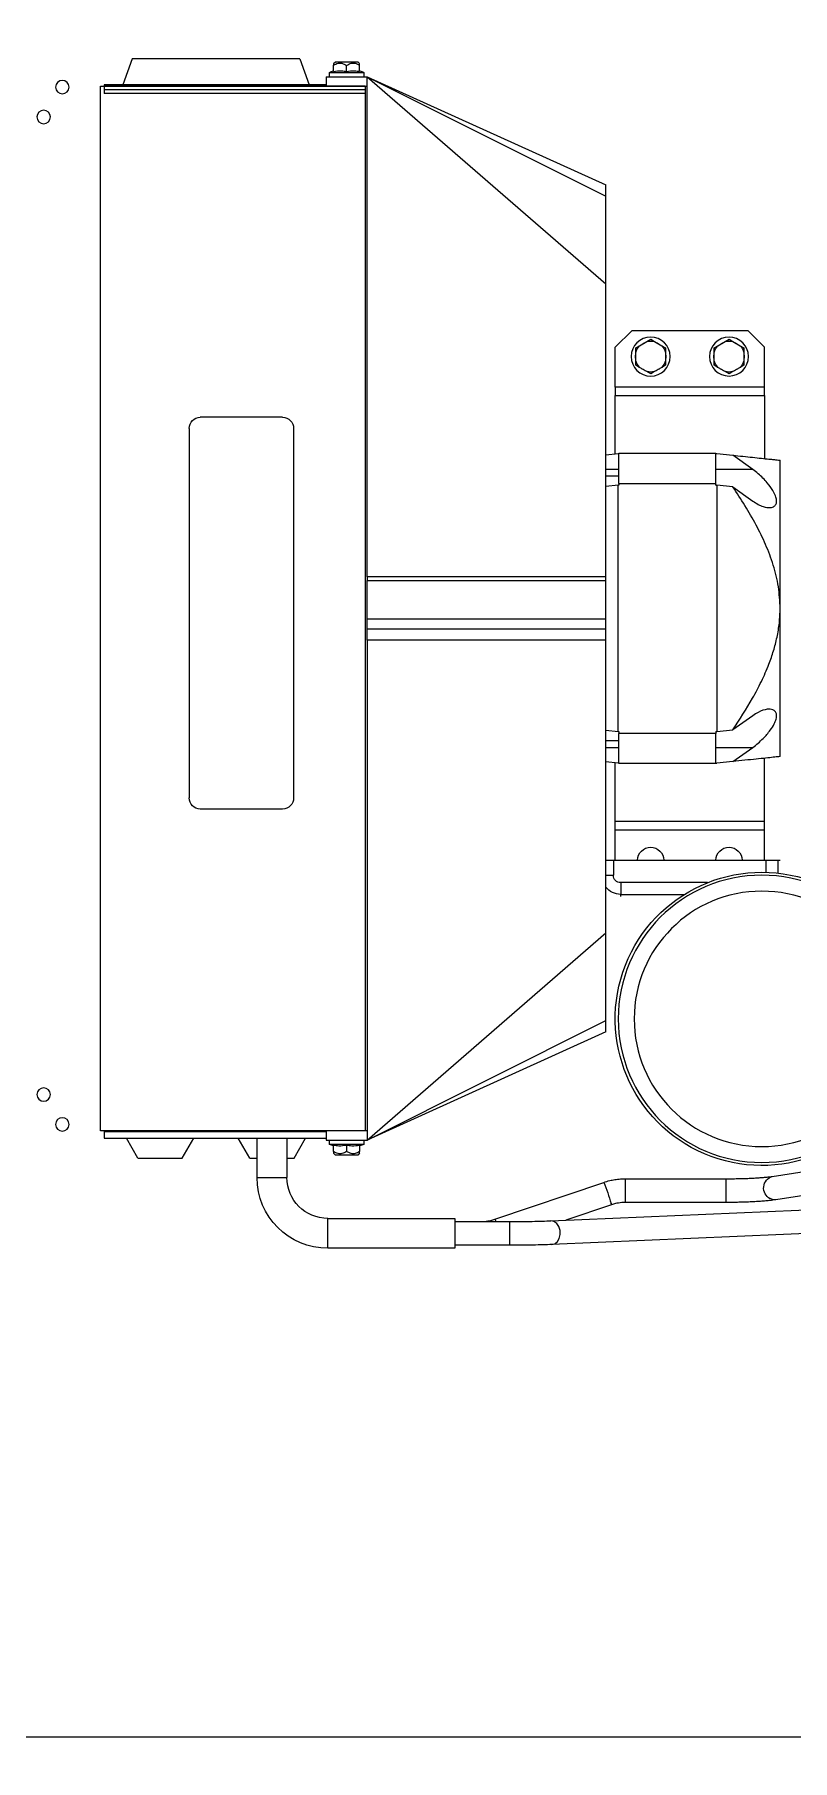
# Model space of a CAD drawing. Header units: millimetres. Extents: x 12325263 to 13848842, y -1463133 to 573208.
# Drawn here: x 12585897.7 to 12586100.9, y -827055.9 to -826593.3 of the extents above; entities that cross this region are included whole.
import ezdxf
from ezdxf.xclip import XClip

# ---------------------------------------------------------------- set-up
doc = ezdxf.new("R2010")
doc.units = ezdxf.units.MM
doc.header["$LTSCALE"] = 1000
doc.header["$XCLIPFRAME"] = 0
for name, color, linetype in [('fur202301', 252, 'Continuous'), ('WALL', 5, 'Continuous'), ('WALL-SHATCH', 8, 'Continuous'), ('建筑-楼板开洞', 251, 'Continuous')]:
    doc.layers.add(name, color=color, linetype=linetype)

# ---------------------------------------------------------------- blocks, each defined once
blk = doc.blocks.new('adgshg13-A$C7F010FC0')
at = {"layer": 'WALL-SHATCH'}
h = blk.add_hatch(color=256, dxfattribs=at)
h.dxf.hatch_style = 1
h.paths.add_polyline_path([(-60384.17, -16880.9), (-763.16, 197.48), (12587.62, -13153.3), (12587.62, -157996.02), (-162964.85, -188820.43), (-171262.38, -180522.9), (-171262.38, -31310.9), (-150707.19, -10755.71), (-131860.08, -7980.9), (-99162.38, -7980.9), (-99162.38, -4980.9), (-76620.43, -4980.9), (-70107.65, -16880.9)], flags=16)
h.paths.add_polyline_path([(-60091.23, -16380.9), (-646.88, 646.88), (12987.62, -12987.62), (12987.62, -158331.9), (-163100.58, -189250.38), (-171662.38, -180688.59), (-171662.38, -31145.21), (-150777.9, -10260.73), (-131896.69, -7480.9), (-99562.38, -7480.9), (-99562.38, -4580.9), (-76365.55, -4580.9), (-69907.51, -16380.9)])
blk = doc.blocks.new('A$C4C7A72D3')
at = {"layer": 'WALL', "color": 1}
blk.add_blockref('adgshg13-A$C7F010FC0', (210433.01, 205503.57), dxfattribs=at)
blk = doc.blocks.new('asdgag2019061912090910327')
at = {"lineweight": 0}
blk.add_line((57.5, -35.7), (57.5, -735), dxfattribs=at)
at = {"color": 1, "linetype": 'Continuous', "lineweight": 0}
for p, q in [((214.49, -417.3), (201.52, -500.63)), ((207.79, -501.61), (220.32, -421.18)), ((194.15, -452.45), (189.53, -560.68)), ((195.87, -560.95), (200.49, -452.72)), ((292.51, -500.05), (292.51, -499.47)), ((320.3, -499.5), (360.01, -499.5)), ((360.01, -499.5), (399.72, -499.5)), ((289.07, -500.05), (292.51, -500.05)), ((289.29, -503.2), (292.51, -503.2)), ((292.51, -503.2), (292.51, -500.05)), ((292.51, -544.2), (292.51, -503.2)), ((292.51, -503.7), (300.68, -503.7)), ((300.68, -543.7), (300.68, -503.7)), ((300.68, -503.7), (302.93, -503.7)), ((302.93, -503.7), (302.93, -543.7)), ((302.93, -503.7), (319.86, -503.7)), ((417.09, -503.7), (400.17, -503.7)), ((417.09, -543.7), (417.09, -503.7)), ((417.09, -503.7), (419.35, -503.7)), ((419.35, -503.7), (419.35, -543.7)), ((419.35, -503.7), (430.01, -503.7)), ((434.51, -508.2), (430.01, -503.7)), ((318.97, -512.18), (322.77, -506.84)), ((322.77, -516.7), (322.77, -506.84)), ((331.25, -506.84), (327.45, -512.18)), ((392.57, -512.18), (388.77, -506.84)), ((397.25, -506.84), (401.06, -512.18)), ((397.25, -506.84), (397.25, -516.7)), ((434.51, -539.2), (434.51, -508.2)), ((318.97, -512.18), (318.51, -516.5)), ((327, -516.5), (327.45, -512.18)), ((392.57, -512.18), (393.03, -516.5)), ((401.51, -516.5), (401.06, -512.18)), ((423.49, -512.16), (422.89, -513.2)), ((422.89, -513.2), (423.49, -514.24)), ((424.6, -510.24), (423.49, -512.16)), ((425.2, -509.2), (424.6, -510.24)), ((426.41, -509.2), (425.2, -509.2)), ((428.62, -509.2), (426.41, -509.2)), ((429.82, -509.2), (428.62, -509.2)), ((430.42, -510.24), (429.82, -509.2)), ((431.53, -512.16), (430.42, -510.24)), ((432.13, -513.2), (431.53, -512.16)), ((431.53, -514.24), (432.13, -513.2)), ((200.8, -513.99), (200.8, -540.92)), ((200.8, -513.99), (201.2, -513.99)), ((201.2, -513.99), (207.15, -513.99)), ((207.15, -540.92), (207.15, -513.99)), ((318.51, -516.7), (318.51, -516.5)), ((318.51, -542.7), (318.51, -516.7)), ((318.51, -516.7), (326.51, -516.7)), ((326.51, -516.7), (326.51, -542.7)), ((327, -516.7), (326.51, -516.7)), ((393.03, -516.5), (327, -516.5)), ((327, -516.7), (327, -516.5)), ((393.03, -516.7), (393.03, -516.5)), ((393.03, -516.7), (393.51, -516.7)), ((393.51, -542.7), (393.51, -516.7)), ((393.51, -516.7), (401.51, -516.7)), ((401.51, -516.7), (401.51, -516.5)), ((401.51, -516.7), (401.51, -542.7)), ((423.49, -514.24), (424.6, -516.16)), ((424.6, -516.16), (425.2, -517.2)), ((425.2, -517.2), (426.41, -517.2)), ((426.41, -517.2), (428.62, -517.2)), ((428.62, -517.2), (429.82, -517.2)), ((429.82, -517.2), (430.42, -516.16)), ((430.42, -516.16), (431.53, -514.24)), ((286.51, -518.97), (286.51, -542.2)), ((283.36, -542.2), (283.36, -525.19)), ((424.6, -531.24), (423.49, -533.16)), ((425.2, -530.2), (424.6, -531.24)), ((426.41, -530.2), (425.2, -530.2)), ((428.62, -530.2), (426.41, -530.2)), ((429.82, -530.2), (428.62, -530.2)), ((430.42, -531.24), (429.82, -530.2)), ((431.53, -533.16), (430.42, -531.24)), ((423.49, -533.16), (422.89, -534.2)), ((422.89, -534.2), (423.49, -535.24)), ((423.49, -535.24), (424.6, -537.16)), ((430.42, -537.16), (431.53, -535.24)), ((432.13, -534.2), (431.53, -533.16)), ((431.53, -535.24), (432.13, -534.2)), ((200.8, -540.92), (201.2, -540.92)), ((201.2, -540.92), (207.15, -540.92)), ((424.6, -537.16), (425.2, -538.2)), ((425.2, -538.2), (426.41, -538.2)), ((426.41, -538.2), (428.62, -538.2)), ((428.62, -538.2), (429.82, -538.2)), ((429.82, -538.2), (430.42, -537.16)), ((430.01, -543.7), (434.51, -539.2)), ((200.18, -544.72), (196.05, -556.94)), ((282.78, -542.2), (283.36, -542.2)), ((286.51, -542.2), (283.36, -542.2)), ((292.51, -544.2), (288.51, -544.2)), ((288.51, -546.2), (288.51, -544.2)), ((292.51, -543.7), (300.68, -543.7)), ((292.51, -546.2), (292.51, -544.2)), ((300.68, -543.7), (302.93, -543.7)), ((302.93, -543.7), (318.6, -543.7)), ((318.51, -542.7), (326.51, -542.7)), ((318.51, -542.7), (318.51, -542.9)), ((318.51, -542.9), (318.86, -546.2)), ((322.77, -546.2), (322.77, -542.7)), ((324.51, -542.7), (324.51, -546.2)), ((327, -542.7), (326.51, -542.7)), ((327, -542.9), (327, -542.7)), ((327.34, -546.2), (327, -542.9)), ((327, -542.9), (393.03, -542.9)), ((393.03, -542.9), (392.68, -546.2)), ((393.03, -542.7), (393.03, -542.9)), ((393.51, -542.7), (393.03, -542.7)), ((393.51, -542.7), (401.51, -542.7)), ((395.51, -546.2), (395.51, -542.7)), ((397.25, -542.7), (397.25, -546.2)), ((401.16, -546.2), (401.51, -542.9)), ((401.43, -543.7), (417.09, -543.7)), ((401.51, -542.9), (401.51, -542.7)), ((419.35, -543.7), (417.09, -543.7)), ((419.35, -543.7), (430.01, -543.7)), ((196.31, -575.97), (206.19, -546.75)), ((246.51, -546.2), (217.51, -610.2)), ((217.51, -610.2), (273.03, -546.2)), ((217.51, -610.2), (249.57, -546.2)), ((351.51, -546.2), (351.51, -610.2)), ((351.51, -546.2), (354.51, -546.2)), ((354.51, -610.2), (354.51, -546.2)), ((354.51, -546.2), (357.11, -546.2)), ((357.11, -546.2), (367.51, -546.2)), ((357.11, -546.2), (357.11, -610.2)), ((367.51, -610.2), (367.51, -546.2)), ((367.51, -546.2), (368.51, -546.2)), ((368.51, -546.2), (368.51, -610.2)), ((502.51, -610.2), (446.99, -546.2)), ((502.51, -610.2), (470.46, -546.2)), ((502.51, -610.2), (473.51, -546.2)), ((189.34, -572.02), (189.34, -586.7)), ((195.69, -586.7), (195.69, -572.02)), ((189.34, -579.78), (189.34, -586.7)), ((195.69, -586.7), (195.69, -579.78)), ((188.51, -586.7), (188.51, -620.7)), ((196.51, -586.7), (188.51, -586.7)), ((196.51, -620.7), (196.51, -586.7)), ((217.51, -621.2), (217.51, -610.2)), ((220.01, -610.2), (217.51, -610.2)), ((220.01, -610.2), (220.01, -610.7)), ((351.51, -610.2), (220.01, -610.2)), ((351.51, -610.2), (354.51, -610.2)), ((354.51, -610.2), (357.11, -610.2)), ((357.11, -610.2), (367.51, -610.2)), ((368.51, -610.2), (367.51, -610.2)), ((368.51, -610.2), (500.01, -610.2)), ((500.01, -610.7), (500.01, -610.2)), ((500.01, -610.2), (502.51, -610.2)), ((502.51, -621.2), (502.51, -610.2)), ((214.01, -612.2), (213.51, -612.7)), ((213.51, -612.7), (213.51, -615.7)), ((216.09, -612.2), (214.42, -612.2)), ((217.51, -611.1), (216.34, -611.1)), ((216.34, -611.1), (216.34, -615.7)), ((220.01, -610.7), (220.01, -681.7)), ((500.01, -610.7), (220.01, -610.7)), ((499.01, -610.7), (498.01, -610.7)), ((498.01, -610.7), (498.01, -680.7)), ((499.01, -610.7), (499.01, -680.7)), ((500.01, -610.7), (499.01, -610.7)), ((500.01, -681.7), (500.01, -610.7)), ((500.01, -610.7), (500.01, -680.7)), ((503.68, -611.1), (502.51, -611.1)), ((503.68, -620.3), (503.68, -611.1)), ((503.93, -612.2), (505.61, -612.2)), ((506.51, -612.7), (506.01, -612.2)), ((506.51, -618.7), (506.51, -612.7)), ((213.51, -615.7), (213.51, -618.7)), ((213.51, -618.7), (214.01, -619.2)), ((214.42, -619.2), (216.09, -619.2)), ((216.11, -615.7), (214.48, -615.7)), ((216.34, -615.7), (216.34, -620.3)), ((503.91, -615.7), (505.55, -615.7)), ((503.93, -619.2), (505.61, -619.2)), ((506.01, -619.2), (506.51, -618.7)), ((188.51, -620.7), (196.51, -620.7)), ((216.34, -620.3), (217.51, -620.3)), ((220.01, -621.2), (217.51, -621.2)), ((218.01, -680.7), (218.01, -621.2)), ((219.71, -621.2), (219.71, -680.7)), ((502.51, -621.2), (500.01, -621.2)), ((500.31, -621.2), (500.31, -680.7)), ((502.51, -620.3), (503.68, -620.3)), ((212.71, -629.74), (218.01, -626.68)), ((507.31, -628.25), (500.31, -625.7)), ((507.31, -628.25), (507.31, -673.15)), ((218.01, -631.7), (207.51, -631.7)), ((207.51, -639.7), (207.51, -631.7)), ((212.71, -631.7), (212.71, -629.74)), ((306.25, -632.9), (306.25, -654.9)), ((408.25, -629.9), (309.25, -629.9)), ((411.25, -632.9), (411.25, -654.9)), ((207.51, -639.7), (218.01, -639.7)), ((212.71, -641.66), (212.71, -639.7)), ((212.71, -641.66), (218.01, -644.72)), ((212.71, -659.74), (218.01, -656.68)), ((212.71, -671.66), (212.71, -659.74)), ((408.25, -657.9), (309.25, -657.9)), ((212.71, -671.66), (218.01, -674.72)), ((507.31, -673.15), (500.31, -675.7)), ((220.01, -680.7), (218.01, -680.7)), ((220.01, -680.7), (219.71, -680.7)), ((220.01, -681.7), (500.01, -681.7)), ((499.01, -680.7), (498.01, -680.7)), ((500.01, -680.7), (499.01, -680.7)), ((500.31, -680.7), (500.01, -680.7))]:
    blk.add_line(p, q, dxfattribs=at)
at = {"color": 1, "linetype": 'Continuous', "lineweight": 0, "flags": 128}
for points in [[(201.52, -500.63), (201.51, -501.29), (201.82, -502.21)], [(200.18, -544.72), (200.21, -544.72), (200.56, -544.81)], [(189.53, -560.68), (189.75, -559.9), (190.32, -559.2), (191.18, -558.7), (192.23, -558.46), (193.33, -558.5), (194.36, -558.82), (195.18, -559.38), (195.71, -560.12), (195.87, -560.94), (195.87, -560.96)]]:
    blk.add_lwpolyline(points, dxfattribs=at)
at = {"color": 1, "linetype": 'Continuous', "lineweight": 0}
for centre, radius in [((250.01, -504.4), 38.5), ((250.01, -504.4), 34.22), ((427.51, -513.2), 5.22), ((427.51, -534.2), 5.23), ((221.72, -691.88), 1.8), ((499.72, -691.88), 1.8), ((229.72, -696.88), 1.8), ((491.72, -696.88), 1.8)]:
    blk.add_circle(centre, radius, dxfattribs=at)
for centre, radius, start, end in [((250.01, -504.4), 39.3, 111.7436, 17), ((204.68, -500.67), 3.25, 208.1953, 343.2477), ((292.51, -513.2), 3.5, 0, 90), ((292.51, -513.2), 3.5, 270, 0), ((427.51, -513.2), 4.15, 165.4517, 194.5483), ((427.51, -513.2), 4.05, 140.9875, 159.0125), ((427.51, -513.2), 4.15, 105.4517, 134.5483), ((427.51, -513.2), 4.05, 80.9875, 99.0125), ((427.51, -513.2), 4.15, 45.4517, 74.5483), ((427.51, -513.2), 4.05, 20.9875, 39.0125), ((427.51, -513.2), 4.15, 345.4517, 14.5483), ((427.51, -513.2), 4.05, 200.9875, 219.0125), ((427.51, -513.2), 4.15, 225.4517, 254.5483), ((427.51, -513.2), 4.05, 260.9875, 279.0125), ((427.51, -513.2), 4.15, 285.4517, 314.5483), ((427.51, -513.2), 4.05, 320.9875, 339.0125), ((292.51, -534.2), 3.5, 0, 90), ((427.51, -534.2), 4.05, 140.9875, 159.0125), ((427.51, -534.2), 4.15, 105.4517, 134.5483), ((427.51, -534.2), 4.05, 80.9875, 99.0125), ((427.51, -534.2), 4.15, 45.4517, 74.5483), ((427.51, -534.2), 4.05, 20.9875, 39.0125), ((292.51, -534.2), 3.5, 270, 0), ((427.51, -534.2), 4.15, 165.4517, 194.5483), ((427.51, -534.2), 4.05, 200.9875, 219.0125), ((427.51, -534.2), 4.05, 320.9875, 339.0125), ((427.51, -534.2), 4.15, 345.4517, 14.5483), ((427.51, -534.2), 4.15, 225.4517, 254.5483), ((427.51, -534.2), 4.05, 260.9875, 279.0125), ((427.51, -534.2), 4.15, 285.4517, 314.5483), ((184.55, -600.28), 57.74, 67.9858, 73.9046), ((288.51, -542.2), 5.15, 180, 232.3917), ((288.51, -542.2), 2, 180, 270), ((192.52, -839.43), 267.43, 89.3219, 90.6824), ((194.45, -579.51), 4, 62.2654, 71.8644), ((227.97, -615.7), 12.5, 158.4077, 163.6669), ((492.06, -615.7), 12.5, 16.3198, 21.5923), ((227.97, -615.7), 12.5, 196.3198, 201.5923), ((492.06, -615.7), 12.5, 338.4077, 343.6669), ((207.51, -620.7), 19, 180, 270), ((207.51, -620.7), 11, 180, 270), ((309.25, -632.9), 3, 90, 180), ((408.25, -632.9), 3, 0, 90), ((309.25, -654.9), 3, 180, 270), ((408.25, -654.9), 3, 270, 0)]:
    blk.add_arc(centre, radius, start, end, dxfattribs=at)
for points, knots in [([(320.3, -499.5), (320.29, -499.59), (320.27, -499.78), (320.12, -501.24), (319.9, -503.31), (319.62, -505.92), (319.31, -508.88), (319.08, -511.08), (318.97, -512.18)], [0, 0, 0, 0, 0.164457, 0.332985, 0.497609, 0.662374, 0.831164, 1, 1, 1, 1]), ([(327.45, -512.18), (330.25, -510.35), (334.46, -507.61), (340.41, -504.48), (344.66, -502.61), (348.62, -501.23), (352.31, -500.27), (356.12, -499.63), (358.71, -499.54), (360.01, -499.5)], [0, 0, 0, 0, 0.282651, 0.425574, 0.568431, 0.674567, 0.780665, 0.890346, 1, 1, 1, 1]), ([(360.01, -499.5), (361.96, -499.59), (365.9, -499.78), (371.64, -501.24), (377.15, -503.31), (382.44, -505.92), (387.58, -508.88), (390.91, -511.08), (392.57, -512.18)], [0, 0, 0, 0, 0.164456, 0.332984, 0.497608, 0.662374, 0.831163, 1, 1, 1, 1]), ([(401.06, -512.18), (400.86, -510.35), (400.58, -507.61), (400.25, -504.48), (400.05, -502.61), (399.91, -501.23), (399.8, -500.27), (399.74, -499.63), (399.73, -499.54), (399.72, -499.5)], [0, 0, 0, 0, 0.282651, 0.425573, 0.56843, 0.674566, 0.780665, 0.890345, 1, 1, 1, 1]), ([(201.52, -500.65), (201.48, -500.92), (201.39, -501.54), (201.26, -502.68), (201.14, -504.02), (201.04, -505.47), (200.95, -507.09), (200.89, -508.71), (200.84, -510.23), (200.82, -511.62), (200.8, -512.85), (200.8, -513.67), (200.8, -513.99)], [0, 0, 0, 0, 0.089939, 0.207594, 0.319674, 0.43402, 0.5465, 0.671892, 0.765231, 0.844351, 0.940095, 1, 1, 1, 1]), ([(207.15, -513.99), (207.16, -513.24), (207.16, -512.2), (207.19, -510.7), (207.22, -509.49), (207.26, -508.1), (207.33, -506.75), (207.4, -505.45), (207.49, -504.26), (207.59, -503.21), (207.69, -502.3), (207.76, -501.83), (207.79, -501.61)], [0, 0, 0, 0, 0.1486667, 0.2067389, 0.3023001, 0.3993075, 0.5009704, 0.6041275, 0.7072195, 0.8088245, 0.9075697, 1, 1, 1, 1]), ([(322.77, -506.84), (323.13, -506.37), (323.84, -505.42), (325.36, -503.8), (327.11, -502.27), (328.93, -501.1), (330.39, -500.51), (331.53, -500.4), (332.41, -500.72), (333, -501.54), (333.08, -503.12), (332.44, -505.02), (331.57, -506.35), (331.25, -506.84)], [0, 0, 0, 0, 0.08612, 0.17221, 0.297757, 0.383984, 0.450518, 0.51749, 0.575528, 0.651157, 0.758397, 0.910565, 1, 1, 1, 1]), ([(388.77, -506.84), (388.46, -506.37), (387.84, -505.42), (387.16, -503.8), (386.9, -502.27), (387.25, -501.1), (387.97, -500.51), (388.98, -500.4), (390.25, -500.72), (391.87, -501.54), (393.97, -503.12), (395.88, -505.02), (396.88, -506.35), (397.25, -506.84)], [0, 0, 0, 0, 0.086119, 0.1722108, 0.2977565, 0.3839825, 0.4505165, 0.5174885, 0.575527, 0.6511568, 0.7583964, 0.9105645, 1, 1, 1, 1]), ([(200.8, -540.92), (200.77, -541.57), (200.73, -542.48), (200.48, -543.75), (200.28, -544.36), (200.17, -544.72)], [0, 0, 0, 0, 0.501336, 0.709155, 1, 1, 1, 1]), ([(206.19, -546.75), (206.36, -546.22), (206.66, -545.25), (206.95, -543.76), (207.12, -542.34), (207.14, -541.37), (207.15, -540.92)], [0, 0, 0, 0, 0.281444, 0.509731, 0.770564, 1, 1, 1, 1]), ([(246.52, -546.2), (246.52, -546.2), (246.41, -546.2), (246.81, -546.2), (247.73, -546.2), (248.95, -546.2), (249.57, -546.2)], [0, 0, 0, 0, 0.01394, 0.338182, 0.668115, 1, 1, 1, 1]), ([(249.57, -546.2), (250.41, -546.2), (252.11, -546.2), (255.5, -546.2), (259.25, -546.2), (263.29, -546.2), (267.84, -546.2), (271.3, -546.2), (273.03, -546.2)], [0, 0, 0, 0, 0.18846, 0.378382, 0.53177, 0.685943, 0.842553, 1, 1, 1, 1]), ([(273.03, -546.2), (275.12, -546.2), (279.29, -546.2), (286.33, -546.2), (293.93, -546.2), (302.01, -546.2), (310.44, -546.2), (319.21, -546.2), (328.37, -546.2), (336.91, -546.2), (344.65, -546.2), (349.22, -546.2), (351.51, -546.2)], [0, 0, 0, 0, 0.104483, 0.208967, 0.316486, 0.424005, 0.528488, 0.632972, 0.740491, 0.84801, 0.923866, 1, 1, 1, 1]), ([(368.51, -546.2), (371.46, -546.2), (377.37, -546.2), (386.17, -546.2), (394.89, -546.2), (403.56, -546.2), (412.05, -546.2), (420.36, -546.2), (428.32, -546.2), (435.41, -546.2), (441.66, -546.2), (445.21, -546.2), (446.99, -546.2)], [0, 0, 0, 0, 0.098116, 0.196231, 0.296845, 0.397459, 0.501942, 0.606424, 0.713942, 0.821461, 0.910505, 1, 1, 1, 1]), ([(446.99, -546.2), (449.05, -546.2), (453.2, -546.2), (458.19, -546.2), (462.29, -546.2), (465.57, -546.2), (468.37, -546.2), (469.76, -546.2), (470.46, -546.2)], [0, 0, 0, 0, 0.1884611, 0.3783821, 0.5317698, 0.685943, 0.8425534, 1, 1, 1, 1]), ([(470.46, -546.2), (471.08, -546.2), (472.34, -546.2), (473.33, -546.2), (473.44, -546.2), (473.5, -546.2)], [0, 0, 0, 0, 0.344659, 0.691547, 1, 1, 1, 1]), ([(189.53, -560.68), (189.5, -561.44), (189.44, -562.97), (189.38, -565.78), (189.34, -568.83), (189.34, -570.96), (189.34, -572.02)], [0, 0, 0, 0, 0.2503739, 0.5004893, 0.7503593, 1, 1, 1, 1]), ([(195.69, -572.02), (195.69, -570.97), (195.69, -568.89), (195.73, -565.91), (195.79, -563.17), (195.85, -561.69), (195.87, -560.96)], [0, 0, 0, 0, 0.250388, 0.500505, 0.750383, 1, 1, 1, 1]), ([(195.69, -579.78), (195.72, -579.13), (195.76, -578.21), (196.01, -576.94), (196.21, -576.33), (196.32, -575.97)], [0, 0, 0, 0, 0.501367, 0.709173, 1, 1, 1, 1]), ([(214.42, -612.2), (214.2, -612.6), (213.82, -613.32), (213.85, -614.58), (214.25, -615.29), (214.48, -615.7)], [0, 0, 0, 0, 0.358927, 0.634914, 1, 1, 1, 1]), ([(214.04, -612.2), (214.07, -612.2), (214.12, -612.2), (214.35, -612.2), (214.42, -612.2)], [0, 0, 0, 0, 0.7411, 1, 1, 1, 1]), ([(216.09, -612.2), (215.99, -612.91), (215.83, -614.08), (216.03, -615.24), (216.11, -615.7)], [0, 0, 0, 0, 0.603354, 1, 1, 1, 1]), ([(503.91, -615.7), (504.02, -614.99), (504.19, -613.83), (504, -612.66), (503.93, -612.2)], [0, 0, 0, 0, 0.603395, 1, 1, 1, 1]), ([(505.55, -615.7), (505.78, -615.29), (506.18, -614.57), (506.2, -613.31), (505.82, -612.6), (505.61, -612.2)], [0, 0, 0, 0, 0.369201, 0.644584, 1, 1, 1, 1]), ([(505.61, -612.2), (505.84, -612.2), (506.09, -612.2), (505.99, -612.2), (505.98, -612.2)], [0, 0, 0, 0, 0.9086138, 1, 1, 1, 1]), ([(214.48, -615.7), (214.24, -616.11), (213.84, -616.83), (213.83, -618.09), (214.2, -618.8), (214.42, -619.2)], [0, 0, 0, 0, 0.369201, 0.644584, 1, 1, 1, 1]), ([(214.42, -619.2), (214.18, -619.2), (213.93, -619.2), (214.03, -619.2), (214.04, -619.2)], [0, 0, 0, 0, 0.908614, 1, 1, 1, 1]), ([(216.11, -615.7), (216.01, -616.41), (215.83, -617.57), (216.02, -618.74), (216.09, -619.2)], [0, 0, 0, 0, 0.603395, 1, 1, 1, 1]), ([(503.93, -619.2), (504.03, -618.49), (504.19, -617.32), (503.99, -616.16), (503.91, -615.7)], [0, 0, 0, 0, 0.603354, 1, 1, 1, 1]), ([(505.61, -619.2), (505.82, -618.8), (506.2, -618.08), (506.18, -616.82), (505.77, -616.11), (505.55, -615.7)], [0, 0, 0, 0, 0.358927, 0.634914, 1, 1, 1, 1]), ([(505.98, -619.2), (505.95, -619.2), (505.9, -619.2), (505.67, -619.2), (505.61, -619.2)], [0, 0, 0, 0, 0.7411, 1, 1, 1, 1])]:
    blk.add_open_spline(points, degree=3, knots=knots, dxfattribs=at)
blk = doc.blocks.new('sdfgsdffhg')
at = {"layer": 'fur202301', "xscale": -1, "rotation": 270}
blk.add_blockref('asdgag2019061912090910327', (5513.17, 46949.68), dxfattribs=at)

msp = doc.modelspace()

# ---------------------------------------------------------------- block references
ref = msp.add_blockref('A$C4C7A72D3', (12385714.85, -906209.52), dxfattribs=dict(rotation=350.041249254255))
XClip(ref).set_block_clipping_path([(223442.8584877662, 85923.1187333744), (220542.7961432356, 85923.1422391906), (220542.8579492103, 89292.823275506), (211526.9150355905, 89292.8101311298), (210631.4331447985, 94392.8080583527), (206113.3685902953, 94392.8025418455), (206001.4315187763, 95030.3127344656), (204376.2826588508, 94744.9613686837), (203364.4570056833, 100506.9030052917), (197947.3947122637, 99555.7482674252), (192482.3428474721, 130679.4765393781), (190118.7804593667, 130264.4504016289), (191623.4071957469, 121695.6427078634), (177046.6486519482, 119136.2011700841), (175707.6223907359, 126760.8483765714), (173902.988371335, 128026.4039125028), (169528.3854461554, 127258.2903269802), (169070.0967394859, 129868.3614864857), (163308.2517458182, 128856.6693391807), (163766.52659606, 126246.6171700556), (159679.1795131005, 125528.9180921423), (170669.6888374612, 62935.797914044), (167222.1989369914, 62330.4650948944), (167939.7759490944, 58243.6808593175), (171386.9528796654, 58848.2912487988), (172857.0656793863, 50477.0032648193), (165962.5026008021, 49266.4230898353), (168037.7813034765, 37447.1796448426), (140649.9584970828, 32638.2390106404), (115387.9799239188, 28202.5781787895), (95598.7254695911, 140907.4332163476), (226939.476109907, 163968.8668500402), (240128.6952811591, 88852.8973128139)])

# ---------------------------------------------------------------- next in the draw order: hatches: boundary and pattern name
at = {"layer": '建筑-楼板开洞'}
h = msp.add_hatch(dxfattribs=at)
h.set_pattern_fill('DASH', color=256, scale=500)
h.set_pattern_definition([(0, (0, 0), (476.25, 476.25), [476.25, -476.25])])
h.paths.add_polyline_path([(12597696.74, -842386.79), (12590696.81, -842386.9), (12590697.07, -843986.79), (12595796.81, -843986.85), (12595797.07, -849736.85), (12588796.81, -849736.79), (12588796.81, -851936.79), (12564896.81, -851936.79), (12564896.81, -816186.79), (12568846.81, -816186.79), (12568846.81, -816040), (12568846.81, -807536.79), (12574696.83, -807536.8), (12574696.77, -810386.79), (12575896.81, -810386.79), (12579055.23, -810386.78), (12580496.91, -811828.21), (12580696.91, -819086.85), (12595696.92, -819086.72), (12595696.9, -812786.79), (12597696.66, -812786.79)])

# ---------------------------------------------------------------- next in the draw order: block references
msp.add_blockref('sdfgsdffhg', (12581083.9, -874056.8, 0))

doc.saveas('drawing.dxf')
